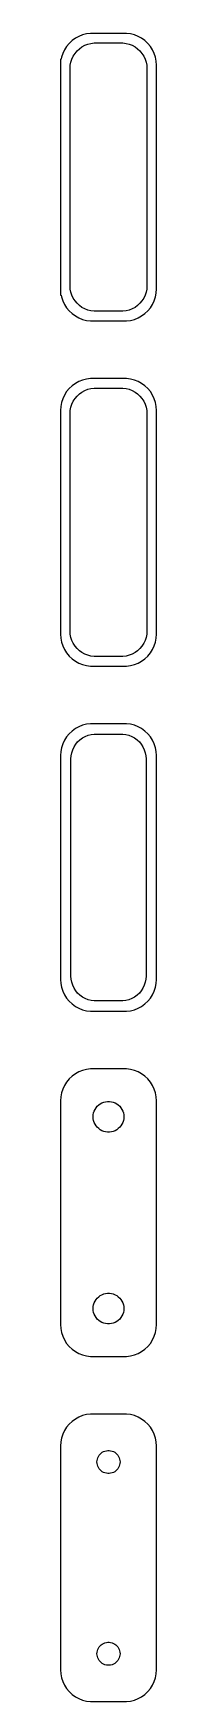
# Model space of a CAD drawing. Header units: metres. Extents: x -8 to 8, y 194 to 454.
import ezdxf

# ---------------------------------------------------------------- set-up
doc = ezdxf.new("R2010")
doc.units = ezdxf.units.M

msp = doc.modelspace()

# ---------------------------------------------------------------- linework, layer by layer
for p, q in [((-4.04507, 454.255), (-4.62889, 454.024)), ((-3.4369, 454.411), (-4.04507, 454.255)), ((-2.81395, 454.49), (-3.4369, 454.411)), ((2.81395, 454.49), (-2.81395, 454.49)), ((3.4369, 454.411), (2.81395, 454.49)), ((4.04507, 454.255), (3.4369, 454.411)), ((4.62889, 454.024), (4.04507, 454.255)), ((-6.88153, 451.909), (-7.14888, 451.341)), ((-6.54507, 452.439), (-6.88153, 451.909)), ((-6.14484, 452.923), (-6.54507, 452.439)), ((-5.68712, 453.353), (-6.14484, 452.923)), ((-5.17912, 453.722), (-5.68712, 453.353)), ((-5.23605, 451.351), (-4.91586, 451.738)), ((-4.62889, 454.024), (-5.17912, 453.722)), ((-4.91586, 451.738), (-4.54968, 452.082)), ((-4.54968, 452.082), (-4.1433, 452.377)), ((-4.1433, 452.377), (-3.70311, 452.619)), ((-3.70311, 452.619), (-3.23605, 452.804)), ((-3.23605, 452.804), (-2.74951, 452.929)), ((-2.74951, 452.929), (-2.25116, 452.992)), ((-2.25116, 452.992), (2.25116, 452.992)), ((2.25116, 452.992), (2.74951, 452.929)), ((2.74951, 452.929), (3.23605, 452.804)), ((3.23605, 452.804), (3.70311, 452.619)), ((3.70311, 452.619), (4.1433, 452.377)), ((4.1433, 452.377), (4.54968, 452.082)), ((4.54968, 452.082), (4.91586, 451.738)), ((5.17912, 453.722), (4.62889, 454.024)), ((4.91586, 451.738), (5.23605, 451.351)), ((5.68712, 453.353), (5.17912, 453.722)), ((6.14484, 452.923), (5.68712, 453.353)), ((6.54507, 452.439), (6.14484, 452.923)), ((6.88153, 451.909), (6.54507, 452.439)), ((7.14888, 451.341), (6.88153, 451.909)), ((-7.39999, 450.444), (-7.5, 450.444)), ((-7.5, 450.444), (-7.5, 413.556)), ((-7.34291, 450.743), (-7.39999, 450.444)), ((-7.14888, 451.341), (-7.34291, 450.743)), ((-6, 449), (-5.96844, 449.501)), ((-6, 415), (-6, 449)), ((-5.96844, 449.501), (-5.87433, 449.995)), ((-5.87433, 449.995), (-5.7191, 450.472)), ((-5.7191, 450.472), (-5.50522, 450.927)), ((-5.50522, 450.927), (-5.23605, 451.351)), ((5.23605, 451.351), (5.50522, 450.927)), ((5.50522, 450.927), (5.7191, 450.472)), ((5.7191, 450.472), (5.87433, 449.995)), ((5.87433, 449.995), (5.96844, 449.501)), ((5.96844, 449.501), (6, 449)), ((6, 449), (6, 415)), ((7.34291, 450.743), (7.14888, 451.341)), ((7.46057, 450.127), (7.34291, 450.743)), ((7.5, 449.5), (7.46057, 450.127)), ((7.5, 414.5), (7.5, 449.5)), ((-5.96844, 414.499), (-6, 415)), ((6, 415), (5.96844, 414.499)), ((-7.5, 413.556), (-7.39999, 413.556)), ((-7.39999, 413.556), (-7.34291, 413.257)), ((-7.34291, 413.257), (-7.14888, 412.659)), ((-7.14888, 412.659), (-6.88153, 412.091)), ((-5.87433, 414.005), (-5.96844, 414.499)), ((-5.7191, 413.528), (-5.87433, 414.005)), ((-5.50522, 413.073), (-5.7191, 413.528)), ((-5.23605, 412.649), (-5.50522, 413.073)), ((-4.91586, 412.262), (-5.23605, 412.649)), ((5.23605, 412.649), (4.91586, 412.262)), ((5.50522, 413.073), (5.23605, 412.649)), ((5.7191, 413.528), (5.50522, 413.073)), ((5.87433, 414.005), (5.7191, 413.528)), ((5.96844, 414.499), (5.87433, 414.005)), ((6.88153, 412.091), (7.14888, 412.659)), ((7.14888, 412.659), (7.34291, 413.257)), ((7.34291, 413.257), (7.46057, 413.873)), ((7.46057, 413.873), (7.5, 414.5)), ((-6.88153, 412.091), (-6.54507, 411.561)), ((-6.54507, 411.561), (-6.14484, 411.077)), ((-6.14484, 411.077), (-5.68712, 410.647)), ((-5.68712, 410.647), (-5.17912, 410.278)), ((-5.17912, 410.278), (-4.62889, 409.976)), ((-4.54968, 411.918), (-4.91586, 412.262)), ((-4.62889, 409.976), (-4.04507, 409.745)), ((-4.1433, 411.623), (-4.54968, 411.918)), ((-3.70311, 411.381), (-4.1433, 411.623)), ((-4.04507, 409.745), (-3.4369, 409.589)), ((-3.23605, 411.196), (-3.70311, 411.381)), ((-2.74951, 411.071), (-3.23605, 411.196)), ((-2.25116, 411.008), (-2.74951, 411.071)), ((2.25116, 411.008), (-2.25116, 411.008)), ((2.74951, 411.071), (2.25116, 411.008)), ((3.23605, 411.196), (2.74951, 411.071)), ((3.70311, 411.381), (3.23605, 411.196)), ((3.4369, 409.589), (4.04507, 409.745)), ((4.1433, 411.623), (3.70311, 411.381)), ((4.04507, 409.745), (4.62889, 409.976)), ((4.54968, 411.918), (4.1433, 411.623)), ((4.91586, 412.262), (4.54968, 411.918)), ((4.62889, 409.976), (5.17912, 410.278)), ((5.17912, 410.278), (5.68712, 410.647)), ((5.68712, 410.647), (6.14484, 411.077)), ((6.14484, 411.077), (6.54507, 411.561)), ((6.54507, 411.561), (6.88153, 412.091)), ((-3.4369, 409.589), (-2.81395, 409.51)), ((-2.81395, 409.51), (2.81395, 409.51)), ((2.81395, 409.51), (3.4369, 409.589)), ((-5.68712, 399.353), (-6.14484, 398.923)), ((-5.17912, 399.722), (-5.68712, 399.353)), ((-4.62889, 400.024), (-5.17912, 399.722)), ((-4.04507, 400.255), (-4.62889, 400.024)), ((-3.4369, 400.411), (-4.04507, 400.255)), ((-2.81395, 400.49), (-3.4369, 400.411)), ((2.81395, 400.49), (-2.81395, 400.49)), ((3.4369, 400.411), (2.81395, 400.49)), ((4.04507, 400.255), (3.4369, 400.411)), ((4.62889, 400.024), (4.04507, 400.255)), ((5.17912, 399.722), (4.62889, 400.024)), ((5.68712, 399.353), (5.17912, 399.722)), ((6.14484, 398.923), (5.68712, 399.353)), ((-7.34291, 396.743), (-7.46057, 396.127)), ((-7.14888, 397.341), (-7.34291, 396.743)), ((-6.88153, 397.909), (-7.14888, 397.341)), ((-6.54507, 398.439), (-6.88153, 397.909)), ((-6.14484, 398.923), (-6.54507, 398.439)), ((-5.7191, 396.472), (-5.50522, 396.927)), ((-5.50522, 396.927), (-5.23605, 397.351)), ((-5.23605, 397.351), (-4.91586, 397.738)), ((-4.91586, 397.738), (-4.54968, 398.082)), ((-4.54968, 398.082), (-4.1433, 398.377)), ((-4.1433, 398.377), (-3.70311, 398.619)), ((-3.70311, 398.619), (-3.23605, 398.804)), ((-3.23605, 398.804), (-2.74951, 398.929)), ((-2.74951, 398.929), (-2.25116, 398.992)), ((-2.25116, 398.992), (2.25116, 398.992)), ((2.25116, 398.992), (2.74951, 398.929)), ((2.74951, 398.929), (3.23605, 398.804)), ((3.23605, 398.804), (3.70311, 398.619)), ((3.70311, 398.619), (4.1433, 398.377)), ((4.1433, 398.377), (4.54968, 398.082)), ((4.54968, 398.082), (4.91586, 397.738)), ((4.91586, 397.738), (5.23605, 397.351)), ((5.23605, 397.351), (5.50522, 396.927)), ((5.50522, 396.927), (5.7191, 396.472)), ((6.54507, 398.439), (6.14484, 398.923)), ((6.88153, 397.909), (6.54507, 398.439)), ((7.14888, 397.341), (6.88153, 397.909)), ((7.34291, 396.743), (7.14888, 397.341)), ((7.46057, 396.127), (7.34291, 396.743)), ((-7.46057, 396.127), (-7.5, 395.5)), ((-7.5, 395.5), (-7.5, 360.5)), ((-6, 395), (-5.96844, 395.501)), ((-6, 361), (-6, 395)), ((-5.96844, 395.501), (-5.87433, 395.995)), ((-5.87433, 395.995), (-5.7191, 396.472)), ((5.7191, 396.472), (5.87433, 395.995)), ((5.87433, 395.995), (5.96844, 395.501)), ((5.96844, 395.501), (6, 395)), ((6, 395), (6, 361)), ((7.5, 395.5), (7.46057, 396.127)), ((7.5, 360.5), (7.5, 395.5)), ((-7.5, 360.5), (-7.46057, 359.873)), ((-5.96844, 360.499), (-6, 361)), ((-5.87433, 360.005), (-5.96844, 360.499)), ((5.96844, 360.499), (5.87433, 360.005)), ((6, 361), (5.96844, 360.499)), ((7.46057, 359.873), (7.5, 360.5)), ((-7.46057, 359.873), (-7.34291, 359.257)), ((-7.34291, 359.257), (-7.14888, 358.659)), ((-7.14888, 358.659), (-6.88153, 358.091)), ((-6.88153, 358.091), (-6.54507, 357.561)), ((-6.54507, 357.561), (-6.14484, 357.077)), ((-5.7191, 359.528), (-5.87433, 360.005)), ((-5.50522, 359.073), (-5.7191, 359.528)), ((-5.23605, 358.649), (-5.50522, 359.073)), ((-4.91586, 358.262), (-5.23605, 358.649)), ((-4.54968, 357.918), (-4.91586, 358.262)), ((-4.1433, 357.623), (-4.54968, 357.918)), ((-3.70311, 357.381), (-4.1433, 357.623)), ((4.1433, 357.623), (3.70311, 357.381)), ((4.54968, 357.918), (4.1433, 357.623)), ((4.91586, 358.262), (4.54968, 357.918)), ((5.23605, 358.649), (4.91586, 358.262)), ((5.50522, 359.073), (5.23605, 358.649)), ((5.7191, 359.528), (5.50522, 359.073)), ((5.87433, 360.005), (5.7191, 359.528)), ((6.14484, 357.077), (6.54507, 357.561)), ((6.54507, 357.561), (6.88153, 358.091)), ((6.88153, 358.091), (7.14888, 358.659)), ((7.14888, 358.659), (7.34291, 359.257)), ((7.34291, 359.257), (7.46057, 359.873)), ((-6.14484, 357.077), (-5.68712, 356.647)), ((-5.68712, 356.647), (-5.17912, 356.278)), ((-5.17912, 356.278), (-4.62889, 355.976)), ((-4.62889, 355.976), (-4.04507, 355.745)), ((-4.04507, 355.745), (-3.4369, 355.589)), ((-3.23605, 357.196), (-3.70311, 357.381)), ((-3.4369, 355.589), (-2.81395, 355.51)), ((-2.74951, 357.071), (-3.23605, 357.196)), ((-2.81395, 355.51), (2.81395, 355.51)), ((-2.25116, 357.008), (-2.74951, 357.071)), ((2.25116, 357.008), (-2.25116, 357.008)), ((2.74951, 357.071), (2.25116, 357.008)), ((3.23605, 357.196), (2.74951, 357.071)), ((2.81395, 355.51), (3.4369, 355.589)), ((3.70311, 357.381), (3.23605, 357.196)), ((3.4369, 355.589), (4.04507, 355.745)), ((4.04507, 355.745), (4.62889, 355.976)), ((4.62889, 355.976), (5.17912, 356.278)), ((5.17912, 356.278), (5.68712, 356.647)), ((5.68712, 356.647), (6.14484, 357.077)), ((-6.14484, 344.923), (-6.54507, 344.439)), ((-5.68712, 345.353), (-6.14484, 344.923)), ((-5.17912, 345.722), (-5.68712, 345.353)), ((-4.62889, 346.024), (-5.17912, 345.722)), ((-4.04507, 346.255), (-4.62889, 346.024)), ((-4.07506, 344.27), (-3.64888, 344.504)), ((-3.4369, 346.411), (-4.04507, 346.255)), ((-3.64888, 344.504), (-3.1967, 344.683)), ((-2.81395, 346.49), (-3.4369, 346.411)), ((-3.1967, 344.683), (-2.72565, 344.804)), ((2.81395, 346.49), (-2.81395, 346.49)), ((-2.72565, 344.804), (-2.24316, 344.865)), ((-2.24316, 344.865), (2.24316, 344.865)), ((2.24316, 344.865), (2.72565, 344.804)), ((2.72565, 344.804), (3.1967, 344.683)), ((3.4369, 346.411), (2.81395, 346.49)), ((3.1967, 344.683), (3.64888, 344.504)), ((4.04507, 346.255), (3.4369, 346.411)), ((3.64888, 344.504), (4.07506, 344.27)), ((4.62889, 346.024), (4.04507, 346.255)), ((5.17912, 345.722), (4.62889, 346.024)), ((5.68712, 345.353), (5.17912, 345.722)), ((6.14484, 344.923), (5.68712, 345.353)), ((6.54507, 344.439), (6.14484, 344.923)), ((-7.46057, 342.127), (-7.5, 341.5)), ((-7.34291, 342.743), (-7.46057, 342.127)), ((-7.14888, 343.341), (-7.34291, 342.743)), ((-6.88153, 343.909), (-7.14888, 343.341)), ((-6.54507, 344.439), (-6.88153, 343.909)), ((-5.84209, 341.485), (-5.75096, 341.963)), ((-5.75096, 341.963), (-5.60068, 342.426)), ((-5.60068, 342.426), (-5.3936, 342.866)), ((-5.3936, 342.866), (-5.13301, 343.276)), ((-5.13301, 343.276), (-4.82301, 343.651)), ((-4.82301, 343.651), (-4.46851, 343.984)), ((-4.46851, 343.984), (-4.07506, 344.27)), ((4.07506, 344.27), (4.46851, 343.984)), ((4.46851, 343.984), (4.82301, 343.651)), ((4.82301, 343.651), (5.13301, 343.276)), ((5.13301, 343.276), (5.3936, 342.866)), ((5.3936, 342.866), (5.60068, 342.426)), ((5.60068, 342.426), (5.75096, 341.963)), ((5.75096, 341.963), (5.84209, 341.485)), ((6.88153, 343.909), (6.54507, 344.439)), ((7.14888, 343.341), (6.88153, 343.909)), ((7.34291, 342.743), (7.14888, 343.341)), ((7.46057, 342.127), (7.34291, 342.743)), ((7.5, 341.5), (7.46057, 342.127)), ((-7.5, 341.5), (-7.5, 306.5)), ((-5.87262, 341), (-5.84209, 341.485)), ((-5.87262, 307), (-5.87262, 341)), ((5.84209, 341.485), (5.87262, 341)), ((5.87262, 341), (5.87262, 307)), ((7.5, 306.5), (7.5, 341.5)), ((-7.5, 306.5), (-7.46057, 305.873)), ((-7.46057, 305.873), (-7.34291, 305.257)), ((-5.84209, 306.515), (-5.87262, 307)), ((-5.75096, 306.037), (-5.84209, 306.515)), ((-5.60068, 305.574), (-5.75096, 306.037)), ((-5.3936, 305.134), (-5.60068, 305.574)), ((5.60068, 305.574), (5.3936, 305.134)), ((5.75096, 306.037), (5.60068, 305.574)), ((5.84209, 306.515), (5.75096, 306.037)), ((5.87262, 307), (5.84209, 306.515)), ((7.34291, 305.257), (7.46057, 305.873)), ((7.46057, 305.873), (7.5, 306.5)), ((-7.34291, 305.257), (-7.14888, 304.659)), ((-7.14888, 304.659), (-6.88153, 304.091)), ((-6.88153, 304.091), (-6.54507, 303.561)), ((-6.54507, 303.561), (-6.14484, 303.077)), ((-6.14484, 303.077), (-5.68712, 302.647)), ((-5.13301, 304.724), (-5.3936, 305.134)), ((-4.82301, 304.349), (-5.13301, 304.724)), ((-4.46851, 304.016), (-4.82301, 304.349)), ((-4.07506, 303.73), (-4.46851, 304.016)), ((-3.64888, 303.496), (-4.07506, 303.73)), ((-3.1967, 303.317), (-3.64888, 303.496)), ((-2.72565, 303.196), (-3.1967, 303.317)), ((-2.24316, 303.135), (-2.72565, 303.196)), ((2.24316, 303.135), (-2.24316, 303.135)), ((2.72565, 303.196), (2.24316, 303.135)), ((3.1967, 303.317), (2.72565, 303.196)), ((3.64888, 303.496), (3.1967, 303.317)), ((4.07506, 303.73), (3.64888, 303.496)), ((4.46851, 304.016), (4.07506, 303.73)), ((4.82301, 304.349), (4.46851, 304.016)), ((5.13301, 304.724), (4.82301, 304.349)), ((5.3936, 305.134), (5.13301, 304.724)), ((5.68712, 302.647), (6.14484, 303.077)), ((6.14484, 303.077), (6.54507, 303.561)), ((6.54507, 303.561), (6.88153, 304.091)), ((6.88153, 304.091), (7.14888, 304.659)), ((7.14888, 304.659), (7.34291, 305.257)), ((-5.68712, 302.647), (-5.17912, 302.278)), ((-5.17912, 302.278), (-4.62889, 301.976)), ((-4.62889, 301.976), (-4.04507, 301.745)), ((-4.04507, 301.745), (-3.4369, 301.589)), ((-3.4369, 301.589), (-2.81395, 301.51)), ((-2.81395, 301.51), (2.81395, 301.51)), ((2.81395, 301.51), (3.4369, 301.589)), ((3.4369, 301.589), (4.04507, 301.745)), ((4.04507, 301.745), (4.62889, 301.976)), ((4.62889, 301.976), (5.17912, 302.278)), ((5.17912, 302.278), (5.68712, 302.647)), ((-3.4369, 292.411), (-4.04507, 292.255)), ((-2.81395, 292.49), (-3.4369, 292.411)), ((2.81395, 292.49), (-2.81395, 292.49)), ((3.4369, 292.411), (2.81395, 292.49)), ((4.04507, 292.255), (3.4369, 292.411)), ((-6.88153, 289.909), (-7.14888, 289.341)), ((-6.54507, 290.439), (-6.88153, 289.909)), ((-6.14484, 290.923), (-6.54507, 290.439)), ((-5.68712, 291.353), (-6.14484, 290.923)), ((-5.17912, 291.722), (-5.68712, 291.353)), ((-4.62889, 292.024), (-5.17912, 291.722)), ((-4.04507, 292.255), (-4.62889, 292.024)), ((4.62889, 292.024), (4.04507, 292.255)), ((5.17912, 291.722), (4.62889, 292.024)), ((5.68712, 291.353), (5.17912, 291.722)), ((6.14484, 290.923), (5.68712, 291.353)), ((6.54507, 290.439), (6.14484, 290.923)), ((6.88153, 289.909), (6.54507, 290.439)), ((7.14888, 289.341), (6.88153, 289.909)), ((-7.46057, 288.127), (-7.5, 287.5)), ((-7.5, 287.5), (-7.5, 252.5)), ((-7.34291, 288.743), (-7.46057, 288.127)), ((-7.14888, 289.341), (-7.34291, 288.743)), ((-1.28598, 287.026), (-1.02187, 287.172)), ((-1.02187, 287.172), (-0.741638, 287.283)), ((-0.741638, 287.283), (-0.449707, 287.357)), ((-0.449707, 287.357), (-0.150696, 287.395)), ((-0.150696, 287.395), (0.150696, 287.395)), ((0.150696, 287.395), (0.449707, 287.357)), ((0.449707, 287.357), (0.741638, 287.283)), ((0.741638, 287.283), (1.02187, 287.172)), ((1.02187, 287.172), (1.28598, 287.026)), ((7.34291, 288.743), (7.14888, 289.341)), ((7.46057, 288.127), (7.34291, 288.743)), ((7.5, 287.5), (7.46057, 288.127)), ((7.5, 252.5), (7.5, 287.5)), ((-2.39999, 285), (-2.38107, 285.301)), ((-2.38107, 284.699), (-2.39999, 285)), ((-2.38107, 285.301), (-2.32458, 285.597)), ((-2.32458, 284.403), (-2.38107, 284.699)), ((-2.32458, 285.597), (-2.23146, 285.883)), ((-2.23146, 285.883), (-2.10313, 286.156)), ((-2.10313, 286.156), (-1.94164, 286.411)), ((-1.94164, 286.411), (-1.74951, 286.643)), ((-1.74951, 286.643), (-1.52982, 286.849)), ((-1.52982, 286.849), (-1.28598, 287.026)), ((1.28598, 287.026), (1.52982, 286.849)), ((1.52982, 286.849), (1.74951, 286.643)), ((1.74951, 286.643), (1.94164, 286.411)), ((1.94164, 286.411), (2.10313, 286.156)), ((2.10313, 286.156), (2.23146, 285.883)), ((2.23146, 285.883), (2.32458, 285.597)), ((2.32458, 285.597), (2.38107, 285.301)), ((2.38107, 284.699), (2.32458, 284.403)), ((2.38107, 285.301), (2.39999, 285)), ((2.39999, 285), (2.38107, 284.699)), ((-2.23146, 284.117), (-2.32458, 284.403)), ((-2.10313, 283.844), (-2.23146, 284.117)), ((-1.94164, 283.589), (-2.10313, 283.844)), ((-1.74951, 283.357), (-1.94164, 283.589)), ((-1.52982, 283.151), (-1.74951, 283.357)), ((-1.28598, 282.974), (-1.52982, 283.151)), ((-1.02187, 282.828), (-1.28598, 282.974)), ((-0.741638, 282.717), (-1.02187, 282.828)), ((-0.449707, 282.643), (-0.741638, 282.717)), ((-0.150696, 282.605), (-0.449707, 282.643)), ((0.150696, 282.605), (-0.150696, 282.605)), ((0.449707, 282.643), (0.150696, 282.605)), ((0.741638, 282.717), (0.449707, 282.643)), ((1.02187, 282.828), (0.741638, 282.717)), ((1.28598, 282.974), (1.02187, 282.828)), ((1.52982, 283.151), (1.28598, 282.974)), ((1.74951, 283.357), (1.52982, 283.151)), ((1.94164, 283.589), (1.74951, 283.357)), ((2.10313, 283.844), (1.94164, 283.589)), ((2.23146, 284.117), (2.10313, 283.844)), ((2.32458, 284.403), (2.23146, 284.117)), ((-2.32458, 255.597), (-2.23146, 255.883)), ((-2.23146, 255.883), (-2.10313, 256.156)), ((-2.10313, 256.156), (-1.94164, 256.411)), ((-1.94164, 256.411), (-1.74951, 256.643)), ((-1.74951, 256.643), (-1.52982, 256.849)), ((-1.52982, 256.849), (-1.28598, 257.026)), ((-1.28598, 257.026), (-1.02187, 257.172)), ((-1.02187, 257.172), (-0.741638, 257.283)), ((-0.741638, 257.283), (-0.449707, 257.357)), ((-0.449707, 257.357), (-0.150696, 257.395)), ((-0.150696, 257.395), (0.150696, 257.395)), ((0.150696, 257.395), (0.449707, 257.357)), ((0.449707, 257.357), (0.741638, 257.283)), ((0.741638, 257.283), (1.02187, 257.172)), ((1.02187, 257.172), (1.28598, 257.026)), ((1.28598, 257.026), (1.52982, 256.849)), ((1.52982, 256.849), (1.74951, 256.643)), ((1.74951, 256.643), (1.94164, 256.411)), ((1.94164, 256.411), (2.10313, 256.156)), ((2.10313, 256.156), (2.23146, 255.883)), ((2.23146, 255.883), (2.32458, 255.597)), ((-2.39999, 255), (-2.38107, 255.301)), ((-2.38107, 254.699), (-2.39999, 255)), ((-2.38107, 255.301), (-2.32458, 255.597)), ((-2.32458, 254.403), (-2.38107, 254.699)), ((-2.23146, 254.117), (-2.32458, 254.403)), ((-2.10313, 253.844), (-2.23146, 254.117)), ((-1.94164, 253.589), (-2.10313, 253.844)), ((-1.74951, 253.357), (-1.94164, 253.589)), ((-1.52982, 253.151), (-1.74951, 253.357)), ((-1.28598, 252.974), (-1.52982, 253.151)), ((1.52982, 253.151), (1.28598, 252.974)), ((1.74951, 253.357), (1.52982, 253.151)), ((1.94164, 253.589), (1.74951, 253.357)), ((2.10313, 253.844), (1.94164, 253.589)), ((2.23146, 254.117), (2.10313, 253.844)), ((2.32458, 254.403), (2.23146, 254.117)), ((2.32458, 255.597), (2.38107, 255.301)), ((2.38107, 254.699), (2.32458, 254.403)), ((2.38107, 255.301), (2.39999, 255)), ((2.39999, 255), (2.38107, 254.699)), ((-7.5, 252.5), (-7.46057, 251.873)), ((-7.46057, 251.873), (-7.34291, 251.257)), ((-7.34291, 251.257), (-7.14888, 250.659)), ((-7.14888, 250.659), (-6.88153, 250.091)), ((-1.02187, 252.828), (-1.28598, 252.974)), ((-0.741638, 252.717), (-1.02187, 252.828)), ((-0.449707, 252.643), (-0.741638, 252.717)), ((-0.150696, 252.605), (-0.449707, 252.643)), ((0.150696, 252.605), (-0.150696, 252.605)), ((0.449707, 252.643), (0.150696, 252.605)), ((0.741638, 252.717), (0.449707, 252.643)), ((1.02187, 252.828), (0.741638, 252.717)), ((1.28598, 252.974), (1.02187, 252.828)), ((6.88153, 250.091), (7.14888, 250.659)), ((7.14888, 250.659), (7.34291, 251.257)), ((7.34291, 251.257), (7.46057, 251.873)), ((7.46057, 251.873), (7.5, 252.5)), ((-6.88153, 250.091), (-6.54507, 249.561)), ((-6.54507, 249.561), (-6.14484, 249.077)), ((-6.14484, 249.077), (-5.68712, 248.647)), ((-5.68712, 248.647), (-5.17912, 248.278)), ((-5.17912, 248.278), (-4.62889, 247.976)), ((-4.62889, 247.976), (-4.04507, 247.745)), ((4.04507, 247.745), (4.62889, 247.976)), ((4.62889, 247.976), (5.17912, 248.278)), ((5.17912, 248.278), (5.68712, 248.647)), ((5.68712, 248.647), (6.14484, 249.077)), ((6.14484, 249.077), (6.54507, 249.561)), ((6.54507, 249.561), (6.88153, 250.091)), ((-4.04507, 247.745), (-3.4369, 247.589)), ((-3.4369, 247.589), (-2.81395, 247.51)), ((-2.81395, 247.51), (2.81395, 247.51)), ((2.81395, 247.51), (3.4369, 247.589)), ((3.4369, 247.589), (4.04507, 247.745)), ((-5.17912, 237.722), (-5.68712, 237.353)), ((-4.62889, 238.024), (-5.17912, 237.722)), ((-4.04507, 238.255), (-4.62889, 238.024)), ((-3.4369, 238.411), (-4.04507, 238.255)), ((-2.81395, 238.49), (-3.4369, 238.411)), ((2.81395, 238.49), (-2.81395, 238.49)), ((3.4369, 238.411), (2.81395, 238.49)), ((4.04507, 238.255), (3.4369, 238.411)), ((4.62889, 238.024), (4.04507, 238.255)), ((5.17912, 237.722), (4.62889, 238.024)), ((5.68712, 237.353), (5.17912, 237.722)), ((-7.14888, 235.341), (-7.34291, 234.743)), ((-6.88153, 235.909), (-7.14888, 235.341)), ((-6.54507, 236.439), (-6.88153, 235.909)), ((-6.14484, 236.923), (-6.54507, 236.439)), ((-5.68712, 237.353), (-6.14484, 236.923)), ((6.14484, 236.923), (5.68712, 237.353)), ((6.54507, 236.439), (6.14484, 236.923)), ((6.88153, 235.909), (6.54507, 236.439)), ((7.14888, 235.341), (6.88153, 235.909)), ((7.34291, 234.743), (7.14888, 235.341)), ((-7.46057, 234.127), (-7.5, 233.5)), ((-7.5, 233.5), (-7.5, 198.5)), ((-7.34291, 234.743), (-7.46057, 234.127)), ((-1.31213, 232.232), (-1.14735, 232.387)), ((-1.14735, 232.387), (-0.964478, 232.52)), ((-0.964478, 232.52), (-0.766388, 232.629)), ((-0.766388, 232.629), (-0.556229, 232.712)), ((-0.556229, 232.712), (-0.33728, 232.768)), ((-0.33728, 232.768), (-0.113022, 232.796)), ((-0.113022, 232.796), (0.113022, 232.796)), ((0.113022, 232.796), (0.33728, 232.768)), ((0.33728, 232.768), (0.556229, 232.712)), ((0.556229, 232.712), (0.766388, 232.629)), ((0.766388, 232.629), (0.964478, 232.52)), ((0.964478, 232.52), (1.14735, 232.387)), ((1.14735, 232.387), (1.31213, 232.232)), ((7.46057, 234.127), (7.34291, 234.743)), ((7.5, 233.5), (7.46057, 234.127)), ((7.5, 198.5), (7.5, 233.5)), ((-1.79999, 231), (-1.7858, 231.226)), ((-1.7858, 230.774), (-1.79999, 231)), ((-1.7858, 231.226), (-1.74344, 231.448)), ((-1.74344, 230.552), (-1.7858, 230.774)), ((-1.74344, 231.448), (-1.67358, 231.663)), ((-1.67358, 230.337), (-1.74344, 230.552)), ((-1.67358, 231.663), (-1.57735, 231.867)), ((-1.57735, 230.133), (-1.67358, 230.337)), ((-1.57735, 231.867), (-1.45622, 232.058)), ((-1.45622, 229.942), (-1.57735, 230.133)), ((-1.45622, 232.058), (-1.31213, 232.232)), ((-1.31213, 229.768), (-1.45622, 229.942)), ((-1.14735, 229.613), (-1.31213, 229.768)), ((1.31213, 229.768), (1.14735, 229.613)), ((1.31213, 232.232), (1.45622, 232.058)), ((1.45622, 229.942), (1.31213, 229.768)), ((1.45622, 232.058), (1.57735, 231.867)), ((1.57735, 230.133), (1.45622, 229.942)), ((1.57735, 231.867), (1.67358, 231.663)), ((1.67358, 230.337), (1.57735, 230.133)), ((1.67358, 231.663), (1.74344, 231.448)), ((1.74344, 230.552), (1.67358, 230.337)), ((1.74344, 231.448), (1.7858, 231.226)), ((1.7858, 230.774), (1.74344, 230.552)), ((1.7858, 231.226), (1.79999, 231)), ((1.79999, 231), (1.7858, 230.774)), ((-0.964478, 229.48), (-1.14735, 229.613)), ((-0.766388, 229.371), (-0.964478, 229.48)), ((-0.556229, 229.288), (-0.766388, 229.371)), ((-0.33728, 229.232), (-0.556229, 229.288)), ((-0.113022, 229.204), (-0.33728, 229.232)), ((0.113022, 229.204), (-0.113022, 229.204)), ((0.33728, 229.232), (0.113022, 229.204)), ((0.556229, 229.288), (0.33728, 229.232)), ((0.766388, 229.371), (0.556229, 229.288)), ((0.964478, 229.48), (0.766388, 229.371)), ((1.14735, 229.613), (0.964478, 229.48)), ((-1.79999, 201), (-1.7858, 201.226)), ((-1.7858, 200.774), (-1.79999, 201)), ((-1.7858, 201.226), (-1.74344, 201.448)), ((-1.74344, 201.448), (-1.67358, 201.663)), ((-1.67358, 201.663), (-1.57735, 201.867)), ((-1.57735, 201.867), (-1.45622, 202.058)), ((-1.45622, 202.058), (-1.31213, 202.232)), ((-1.31213, 202.232), (-1.14735, 202.387)), ((-1.14735, 202.387), (-0.964478, 202.52)), ((-0.964478, 202.52), (-0.766388, 202.629)), ((-0.766388, 202.629), (-0.556229, 202.712)), ((-0.556229, 202.712), (-0.33728, 202.768)), ((-0.33728, 202.768), (-0.113022, 202.796)), ((-0.113022, 202.796), (0.113022, 202.796)), ((0.113022, 202.796), (0.33728, 202.768)), ((0.33728, 202.768), (0.556229, 202.712)), ((0.556229, 202.712), (0.766388, 202.629)), ((0.766388, 202.629), (0.964478, 202.52)), ((0.964478, 202.52), (1.14735, 202.387)), ((1.14735, 202.387), (1.31213, 202.232)), ((1.31213, 202.232), (1.45622, 202.058)), ((1.45622, 202.058), (1.57735, 201.867)), ((1.57735, 201.867), (1.67358, 201.663)), ((1.67358, 201.663), (1.74344, 201.448)), ((1.74344, 201.448), (1.7858, 201.226)), ((1.7858, 201.226), (1.79999, 201)), ((1.79999, 201), (1.7858, 200.774)), ((-7.5, 198.5), (-7.46057, 197.873)), ((-1.74344, 200.552), (-1.7858, 200.774)), ((-1.67358, 200.337), (-1.74344, 200.552)), ((-1.57735, 200.133), (-1.67358, 200.337)), ((-1.45622, 199.942), (-1.57735, 200.133)), ((-1.31213, 199.768), (-1.45622, 199.942)), ((-1.14735, 199.613), (-1.31213, 199.768)), ((-0.964478, 199.48), (-1.14735, 199.613)), ((-0.766388, 199.371), (-0.964478, 199.48)), ((-0.556229, 199.288), (-0.766388, 199.371)), ((-0.33728, 199.232), (-0.556229, 199.288)), ((-0.113022, 199.204), (-0.33728, 199.232)), ((0.113022, 199.204), (-0.113022, 199.204)), ((0.33728, 199.232), (0.113022, 199.204)), ((0.556229, 199.288), (0.33728, 199.232)), ((0.766388, 199.371), (0.556229, 199.288)), ((0.964478, 199.48), (0.766388, 199.371)), ((1.14735, 199.613), (0.964478, 199.48)), ((1.31213, 199.768), (1.14735, 199.613)), ((1.45622, 199.942), (1.31213, 199.768)), ((1.57735, 200.133), (1.45622, 199.942)), ((1.67358, 200.337), (1.57735, 200.133)), ((1.74344, 200.552), (1.67358, 200.337)), ((1.7858, 200.774), (1.74344, 200.552)), ((7.46057, 197.873), (7.5, 198.5)), ((-7.46057, 197.873), (-7.34291, 197.257)), ((-7.34291, 197.257), (-7.14888, 196.659)), ((-7.14888, 196.659), (-6.88153, 196.091)), ((-6.88153, 196.091), (-6.54507, 195.561)), ((6.54507, 195.561), (6.88153, 196.091)), ((6.88153, 196.091), (7.14888, 196.659)), ((7.14888, 196.659), (7.34291, 197.257)), ((7.34291, 197.257), (7.46057, 197.873)), ((-6.54507, 195.561), (-6.14484, 195.077)), ((-6.14484, 195.077), (-5.68712, 194.647)), ((-5.68712, 194.647), (-5.17912, 194.278)), ((-5.17912, 194.278), (-4.62889, 193.976)), ((-4.62889, 193.976), (-4.04507, 193.745)), ((-4.04507, 193.745), (-3.4369, 193.589)), ((-3.4369, 193.589), (-2.81395, 193.51)), ((-2.81395, 193.51), (2.81395, 193.51)), ((2.81395, 193.51), (3.4369, 193.589)), ((3.4369, 193.589), (4.04507, 193.745)), ((4.04507, 193.745), (4.62889, 193.976)), ((4.62889, 193.976), (5.17912, 194.278)), ((5.17912, 194.278), (5.68712, 194.647)), ((5.68712, 194.647), (6.14484, 195.077)), ((6.14484, 195.077), (6.54507, 195.561))]:
    msp.add_line(p, q)

doc.saveas('drawing.dxf')
